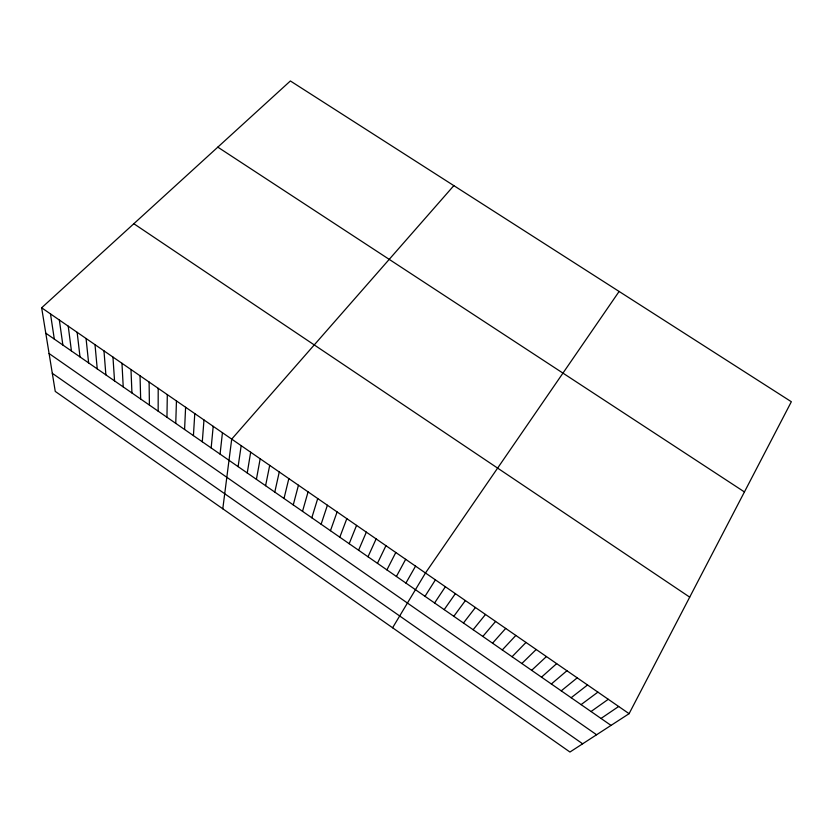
<?xml version="1.0" encoding="UTF-8"?>
<svg xmlns="http://www.w3.org/2000/svg" width="833" height="833" viewBox="0 0 833 833"><rect width="100%" height="100%" fill="white"/><g stroke="black" fill="none" stroke-linecap="round" stroke-linejoin="round"><path stroke-width="1.25" d="M158.166 411.169L158.197 388.324M166.954 417.26L167.308 394.623M175.753 423.372L176.45 400.933M184.582 429.495L185.603 407.254M193.423 435.628L194.776 413.595M202.284 441.771L203.981 419.957M211.166 447.935L213.196 426.329M220.068 454.12L222.442 432.712M222.786 508.796L231.709 439.116L453.829 185.634M238.113 466.636L241.174 445.655M247.245 472.977L250.66 452.215M256.408 479.329L260.177 458.785M265.592 485.701L269.705 465.366M274.786 492.084L279.263 471.978M284.011 498.488L288.843 478.59M293.258 504.902L298.453 485.233M302.525 511.327L308.075 491.886M311.813 517.772L317.727 498.55M321.121 524.238L327.4 505.235M330.451 530.715L337.105 511.931M339.812 537.202L346.82 518.657M349.183 543.71L356.566 525.384M358.586 550.228L366.343 532.141M368.009 556.767L376.131 538.909M377.453 563.327L385.95 545.688M386.918 569.887L395.8 552.487M629.092 713.683L791.35 401.735L290.373 80.968L41.65 307.794L55.249 391.406L569.949 752.032L629.092 713.683L41.65 307.794M396.404 576.478L405.661 559.307M405.91 583.079L415.552 566.138M392.593 627.77L425.476 572.989L619.117 291.456M425.007 596.324L435.409 579.862M434.587 602.967L445.374 586.744M444.187 609.631L455.37 593.648M453.808 616.305L465.387 600.572M463.46 623.001L475.424 607.507M473.134 629.717L485.493 614.462M482.828 636.443L495.583 621.439M492.542 643.191L505.693 628.426M502.289 649.948L515.835 635.433M512.056 656.727L525.998 642.451M521.843 663.516L536.192 649.501M531.652 670.326L546.417 656.56M541.492 677.156L556.652 663.641M551.352 683.997L566.929 670.732M561.234 690.849L577.217 677.843M571.146 697.731L587.546 684.976M581.08 704.624L597.896 692.129M591.034 711.528L608.267 699.293M601.02 718.452L618.669 706.478M217.809 147.139L744.431 491.939M133.842 223.723L689.714 597.146M45.784 333.179L611.026 725.397M49.095 353.546L596.595 734.758M52.312 373.309L582.652 743.796M50.49 313.906L54.312 339.093M59.351 320.028L62.86 345.029M68.233 326.161L71.43 350.974M77.136 332.315L80.01 356.93M86.059 338.479L88.621 362.907M95.004 344.654L97.242 368.884M103.969 350.849L105.885 374.881M112.955 357.065L114.548 380.9M121.962 363.282L123.232 386.929M130.989 369.519L131.937 392.968M140.038 375.777L140.662 399.017M149.107 382.045L149.409 405.088"/></g></svg>
